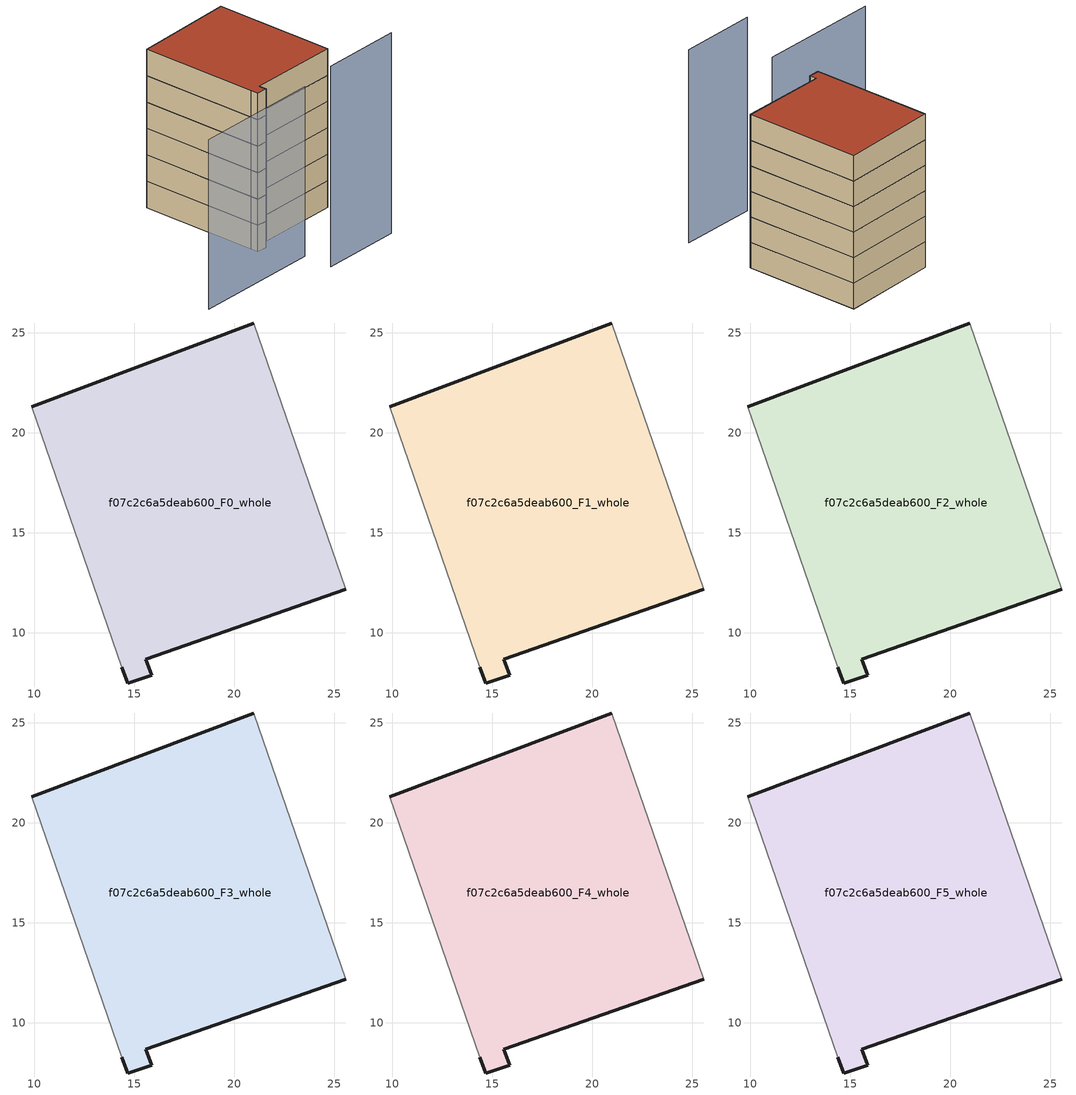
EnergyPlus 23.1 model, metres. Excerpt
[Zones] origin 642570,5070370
f07c2c6a5deab600_F0_whole
 floor ground (EU_floor_Construction): 25.58,12.18 20.98,25.5 9.88,21.29 14.38,8.29 14.68,7.49 15.88,7.88 15.57,8.68 z0
 wall outside (EU_wall_Construction): 9.88,21.29 20.98,25.5 / 25.58,12.18 15.57,8.68 15.88,7.88 14.68,7.49 14.38,8.29 z0:3
 wall adiabatic (EU_wall_Construction): 14.38,8.29 9.88,21.29 / 20.98,25.5 25.58,12.18 z0:3
f07c2c6a5deab600_F1_whole
 floor to f07c2c6a5deab600_F0_whole (EU_floor_Construction): 25.58,12.18 20.98,25.5 9.88,21.29 14.38,8.29 14.67,7.49 15.88,7.88 15.57,8.68 z3
 wall outside (EU_wall_Construction): 9.88,21.29 20.98,25.5 / 25.58,12.18 15.57,8.68 15.88,7.88 14.68,7.49 14.38,8.29 z3:6
 wall adiabatic (EU_wall_Construction): 14.38,8.29 9.88,21.29 / 20.98,25.5 25.58,12.18 z3:6
f07c2c6a5deab600_F2_whole
 floor to f07c2c6a5deab600_F1_whole (EU_floor_Construction): 25.58,12.18 20.98,25.5 9.88,21.29 14.38,8.29 14.67,7.49 15.88,7.88 15.57,8.68 z6
 wall outside (EU_wall_Construction): 9.88,21.29 20.98,25.5 / 25.58,12.18 15.57,8.68 15.88,7.88 14.68,7.49 14.38,8.29 z6:9
 wall adiabatic (EU_wall_Construction): 14.38,8.29 9.88,21.29 / 20.98,25.5 25.58,12.18 z6:9
f07c2c6a5deab600_F3_whole
 floor to f07c2c6a5deab600_F2_whole (EU_floor_Construction): 25.58,12.18 20.98,25.5 9.88,21.29 14.38,8.29 14.67,7.49 15.88,7.88 15.57,8.68 z9
 wall outside (EU_wall_Construction): 9.88,21.29 20.98,25.5 / 25.58,12.18 15.57,8.68 15.88,7.88 14.68,7.49 14.38,8.29 z9:12
 wall adiabatic (EU_wall_Construction): 14.38,8.29 9.88,21.29 / 20.98,25.5 25.58,12.18 z9:12
f07c2c6a5deab600_F4_whole
 floor to f07c2c6a5deab600_F3_whole (EU_floor_Construction): 25.58,12.18 20.98,25.5 9.88,21.29 14.38,8.29 14.67,7.49 15.88,7.88 15.57,8.68 z12
 wall outside (EU_wall_Construction): 9.88,21.29 20.98,25.5 / 25.58,12.18 15.57,8.68 15.88,7.88 14.68,7.49 14.38,8.29 z12:15
 wall adiabatic (EU_wall_Construction): 14.38,8.29 9.88,21.29 / 20.98,25.5 25.58,12.18 z12:15
f07c2c6a5deab600_F5_whole
 floor to f07c2c6a5deab600_F4_whole (EU_floor_Construction): 25.58,12.18 20.98,25.5 9.88,21.29 14.38,8.29 14.67,7.49 15.88,7.88 15.57,8.68 z15
 wall outside (EU_wall_Construction): 9.88,21.29 20.98,25.5 / 25.58,12.18 15.57,8.68 15.88,7.88 14.68,7.49 14.38,8.29 z15:18
 wall adiabatic (EU_wall_Construction): 14.38,8.29 9.88,21.29 / 20.98,25.5 25.58,12.18 z15:18
 roof outside (EU_roof_Construction): 20.98,25.5 25.58,12.18 15.57,8.68 15.88,7.88 14.68,7.49 14.38,8.29 9.88,21.29 z18
shading: 4.22,-0.57 18.31,4.33 z0:19.2; 19.41,1.07 28.28,4.18 z0:22.7
[Building]
EU S2 Campaign: North Axis=0; Terrain=City; Solar Distribution=FullExterior
[Site:Location]
Lyon-Bron: Latitude=45.75; Longitude=5; Time Zone=1; Elevation=198
[SizingPeriod:WeatherFileDays]
AnnualSizingPeriod: Begin Month=1; Begin Day of Month=1; End Month=12; End Day of Month=31; Day of Week for Start Day=Monday; Use Weather File Daylight Saving Period=No; Use Weather File Rain and Snow Indicators=No
[MATERIAL]
EU_InternalMass_Material: Roughness=MediumRough; Thickness=0.1; Conductivity=1; Density=1800; Specific Heat=900; Thermal Absorptance=0.9; Solar Absorptance=0.7; Visible Absorptance=0.7
[MATERIAL:NOMASS] Roughness=MediumRough; Thermal Absorptance=0.9; Solar Absorptance=0.7; Visible Absorptance=0.7
Name | Thermal Resistance
EU_wall_NoMass | 0.776494
EU_roof_NoMass | 0.486893
EU_floor_NoMass | 0.421597
[CONSTRUCTION]
EU_wall_Construction: EU_wall_NoMass
EU_roof_Construction: EU_roof_NoMass
EU_floor_Construction: EU_floor_NoMass
EU_InternalMass_Construction: EU_InternalMass_Material
[ZONE] Type=1; Multiplier=1; Ceiling Height=autocalculate; Floor Area=autocalculate; Part of Total Floor Area=Yes
Name | Volume
f07c2c6a5deab600_F0_whole | 499.22
f07c2c6a5deab600_F1_whole; f07c2c6a5deab600_F2_whole; f07c2c6a5deab600_F3_whole; f07c2c6a5deab600_F4_whole; f07c2c6a5deab600_F5_whole | 499.219
[INTERNALMASS] Construction=EU_InternalMass_Construction; Surface Area=166.406
Name | Zone or ZoneList
f07c2c6a5deab600_F0_whole_EU_InternalMass | f07c2c6a5deab600_F0_whole
f07c2c6a5deab600_F1_whole_EU_InternalMass | f07c2c6a5deab600_F1_whole
f07c2c6a5deab600_F2_whole_EU_InternalMass | f07c2c6a5deab600_F2_whole
f07c2c6a5deab600_F3_whole_EU_InternalMass | f07c2c6a5deab600_F3_whole
f07c2c6a5deab600_F4_whole_EU_InternalMass | f07c2c6a5deab600_F4_whole
f07c2c6a5deab600_F5_whole_EU_InternalMass | f07c2c6a5deab600_F5_whole
[OTHEREQUIPMENT] Fuel Type=Electricity; Design Level Calculation Method=Watts/Area; Power per Zone Floor Area=1; Fraction Latent=0; Fraction Radiant=0; Fraction Lost=0; Carbon Dioxide Generation Rate=0; EndUse Subcategory=EU_Step8_InternalGains
Name | Zone or ZoneList or Space or SpaceList | Schedule
EU_Step8_InternalGain_f07c2c6a5deab600_F0_whole_f000 | f07c2c6a5deab600_F0_whole | EU_Step8_GainSchedule_f07c2c6a5deab600_F0_whole_f000
EU_Step8_InternalGain_f07c2c6a5deab600_F1_whole_f000 | f07c2c6a5deab600_F1_whole | EU_Step8_GainSchedule_f07c2c6a5deab600_F1_whole_f000
EU_Step8_InternalGain_f07c2c6a5deab600_F2_whole_f000 | f07c2c6a5deab600_F2_whole | EU_Step8_GainSchedule_f07c2c6a5deab600_F2_whole_f000
EU_Step8_InternalGain_f07c2c6a5deab600_F3_whole_f000 | f07c2c6a5deab600_F3_whole | EU_Step8_GainSchedule_f07c2c6a5deab600_F3_whole_f000
EU_Step8_InternalGain_f07c2c6a5deab600_F4_whole_f000 | f07c2c6a5deab600_F4_whole | EU_Step8_GainSchedule_f07c2c6a5deab600_F4_whole_f000
EU_Step8_InternalGain_f07c2c6a5deab600_F5_whole_f000 | f07c2c6a5deab600_F5_whole | EU_Step8_GainSchedule_f07c2c6a5deab600_F5_whole_f000
[ZONEVENTILATION:DESIGNFLOWRATE] Schedule=EU_AlwaysOn; Design Flow Rate Calculation Method=AirChanges/Hour; Air Changes per Hour=0.693814; Ventilation Type=Natural; Fan Pressure Rise=0; Fan Total Efficiency=1; Constant Term Coefficient=1; Temperature Term Coefficient=0; Velocity Term Coefficient=0; Velocity Squared Term Coefficient=0; Minimum Indoor Temperature=-100; Maximum Indoor Temperature=100; Delta Temperature=-100; Minimum Outdoor Temperature=-100; Maximum Outdoor Temperature=100; Maximum Wind Speed=40
Name | Zone or ZoneList or Space or SpaceList
EU_ConstantAir_f07c2c6a5deab600_F0_whole | f07c2c6a5deab600_F0_whole
EU_ConstantAir_f07c2c6a5deab600_F1_whole | f07c2c6a5deab600_F1_whole
EU_ConstantAir_f07c2c6a5deab600_F2_whole | f07c2c6a5deab600_F2_whole
EU_ConstantAir_f07c2c6a5deab600_F3_whole | f07c2c6a5deab600_F3_whole
EU_ConstantAir_f07c2c6a5deab600_F4_whole | f07c2c6a5deab600_F4_whole
EU_ConstantAir_f07c2c6a5deab600_F5_whole | f07c2c6a5deab600_F5_whole
[HVACTEMPLATE:THERMOSTAT] Constant Heating Setpoint=20; Constant Cooling Setpoint=50
EU_HeatOnly_f07c2c6a5deab600_F0_whole; EU_HeatOnly_f07c2c6a5deab600_F1_whole; EU_HeatOnly_f07c2c6a5deab600_F2_whole; EU_HeatOnly_f07c2c6a5deab600_F3_whole; EU_HeatOnly_f07c2c6a5deab600_F4_whole; EU_HeatOnly_f07c2c6a5deab600_F5_whole
[HVACTEMPLATE:ZONE:IDEALLOADSAIRSYSTEM] System Availability Schedule=EU_AlwaysOn; Maximum Heating Supply Air Temperature=50; Minimum Cooling Supply Air Temperature=13; Maximum Heating Supply Air Humidity Ratio=0.0156; Minimum Cooling Supply Air Humidity Ratio=0.0077; Heating Limit=NoLimit; Cooling Limit=NoLimit; Heating Availability Schedule=EU_AlwaysOn; Cooling Availability Schedule=EU_CoolingOff; Dehumidification Control Type=ConstantSensibleHeatRatio; Cooling Sensible Heat Ratio=0.7; Dehumidification Setpoint=60; Humidification Control Type=None; Humidification Setpoint=30; Outdoor Air Method=None; Outdoor Air Flow Rate per Person=0.00944; Outdoor Air Flow Rate per Zone Floor Area=0; Outdoor Air Flow Rate per Zone=0; Demand Controlled Ventilation Type=None; Outdoor Air Economizer Type=NoEconomizer; Heat Recovery Type=None; Sensible Heat Recovery Effectiveness=0.7; Latent Heat Recovery Effectiveness=0.65
Name | Template Thermostat
f07c2c6a5deab600_F0_whole | EU_HeatOnly_f07c2c6a5deab600_F0_whole
f07c2c6a5deab600_F1_whole | EU_HeatOnly_f07c2c6a5deab600_F1_whole
f07c2c6a5deab600_F2_whole | EU_HeatOnly_f07c2c6a5deab600_F2_whole
f07c2c6a5deab600_F3_whole | EU_HeatOnly_f07c2c6a5deab600_F3_whole
f07c2c6a5deab600_F4_whole | EU_HeatOnly_f07c2c6a5deab600_F4_whole
f07c2c6a5deab600_F5_whole | EU_HeatOnly_f07c2c6a5deab600_F5_whole
[SIZING:ZONE] Zone Cooling Design Supply Air Temperature Input Method=SupplyAirTemperature; Zone Cooling Design Supply Air Temperature=13; Zone Heating Design Supply Air Temperature Input Method=SupplyAirTemperature; Zone Heating Design Supply Air Temperature=50; Zone Cooling Design Supply Air Humidity Ratio=0.008; Zone Heating Design Supply Air Humidity Ratio=0.008; Cooling Design Air Flow Method=DesignDay; Cooling Design Air Flow Rate=0; Cooling Minimum Air Flow per Zone Floor Area=0.000762; Cooling Minimum Air Flow=0; Cooling Minimum Air Flow Fraction=0.2; Heating Design Air Flow Method=DesignDay; Heating Design Air Flow Rate=0; Heating Maximum Air Flow per Zone Floor Area=0.002032; Heating Maximum Air Flow=0.141576; Heating Maximum Air Flow Fraction=0.3; Account for Dedicated Outdoor Air System=No; Dedicated Outdoor Air System Control Strategy=NeutralSupplyAir; Dedicated Outdoor Air Low Setpoint Temperature for Design=autosize; Dedicated Outdoor Air High Setpoint Temperature for Design=autosize; Zone Load Sizing Method=Sensible Load Only No Latent Load; Zone Latent Cooling Design Supply Air Humidity Ratio Input Method=HumidityRatioDifference; Zone Cooling Design Supply Air Humidity Ratio Difference=0.005; Zone Latent Heating Design Supply Air Humidity Ratio Input Method=HumidityRatioDifference; Zone Humidification Design Supply Air Humidity Ratio Difference=0.005
f07c2c6a5deab600_F0_whole; f07c2c6a5deab600_F1_whole; f07c2c6a5deab600_F2_whole; f07c2c6a5deab600_F3_whole; f07c2c6a5deab600_F4_whole; f07c2c6a5deab600_F5_whole
[SCHEDULE:CONSTANT]
Name | Hourly Value
EU_AlwaysOn | 1
EU_CoolingOff | 0
[SCHEDULE:FILE] Column Number=1; Rows to Skip at Top=0; Number of Hours of Data=8760; Column Separator=Comma; Interpolate to Timestep=No; Minutes per Item=60; Adjust Schedule for Daylight Savings=Yes
Name | File
EU_Step8_GainSchedule_f07c2c6a5deab600_F0_whole_f000 | ../../schedules/f07c2c6a5deab600/f07c2c6a5deab600_F0_whole_f000_gain.csv
EU_Step8_GainSchedule_f07c2c6a5deab600_F1_whole_f000 | ../../schedules/f07c2c6a5deab600/f07c2c6a5deab600_F1_whole_f000_gain.csv
EU_Step8_GainSchedule_f07c2c6a5deab600_F2_whole_f000 | ../../schedules/f07c2c6a5deab600/f07c2c6a5deab600_F2_whole_f000_gain.csv
EU_Step8_GainSchedule_f07c2c6a5deab600_F3_whole_f000 | ../../schedules/f07c2c6a5deab600/f07c2c6a5deab600_F3_whole_f000_gain.csv
EU_Step8_GainSchedule_f07c2c6a5deab600_F4_whole_f000 | ../../schedules/f07c2c6a5deab600/f07c2c6a5deab600_F4_whole_f000_gain.csv
EU_Step8_GainSchedule_f07c2c6a5deab600_F5_whole_f000 | ../../schedules/f07c2c6a5deab600/f07c2c6a5deab600_F5_whole_f000_gain.csv
